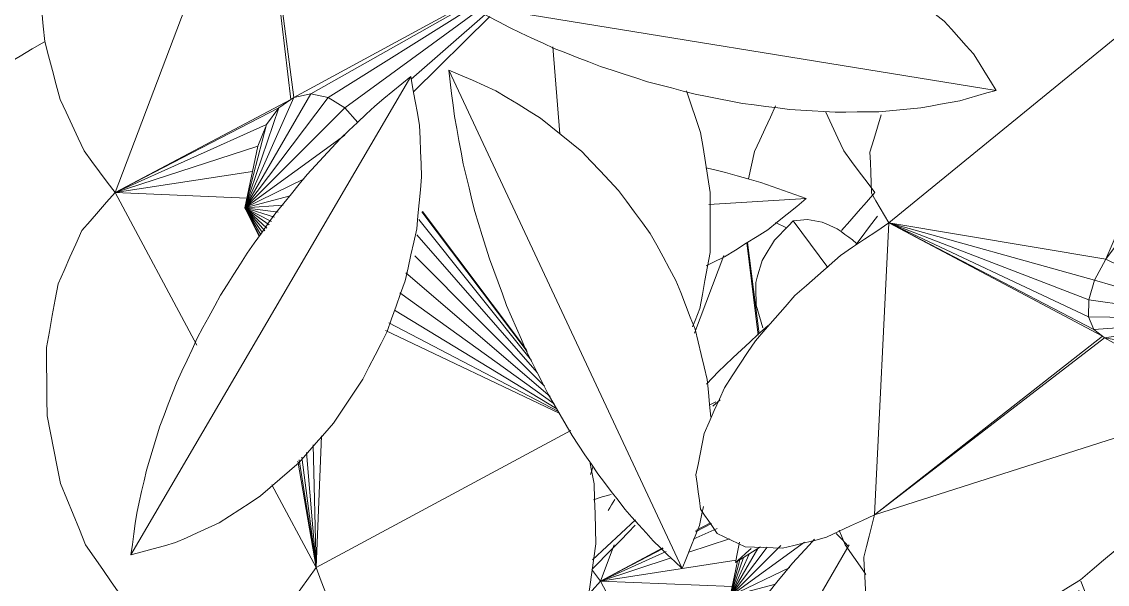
# Model space of a CAD drawing. Header units: metres. Extents: x 10.2 to 20.8, y -0.2 to 6.6.
# Drawn here: x 17.6915 to 17.8004, y 0.7737 to 0.8302 of the extents above; entities that cross this region are included whole.
import ezdxf

# ---------------------------------------------------------------- set-up
doc = ezdxf.new("R2010")
doc.units = ezdxf.units.M
doc.layers.add('Importações nas famílias', color=250, linetype='Continuous', lineweight=5)
doc.layers.add('Vegetação', color=7, linetype='Continuous', lineweight=5)

# ---------------------------------------------------------------- blocks, each defined once
blk = doc.blocks.new('Planta_pergolado_12200 - plantas pergolado_skp_Component_17-V187-Corte 3')
at = {"layer": 'Importações nas famílias'}
for p, q in [((17.77851, 0.80999), (17.81439, 0.83929)), ((17.81439, 0.83929), (17.80031, 0.80635)), ((17.77851, 0.80999), (17.77708, 0.78069)), ((17.80031, 0.80635), (17.77851, 0.80999)), ((17.79918, 0.80424), (17.77851, 0.80999)), ((17.79859, 0.80227), (17.77851, 0.80999)), ((17.79856, 0.80058), (17.77851, 0.80999)), ((17.79911, 0.79928), (17.77851, 0.80999)), ((17.79996, 0.79863), (17.77851, 0.80999)), ((17.80188, 0.80846), (17.80031, 0.80635)), ((17.79918, 0.80424), (17.80031, 0.80635)), ((17.80946, 0.80187), (17.80031, 0.80635)), ((17.79859, 0.80227), (17.79918, 0.80424)), ((17.80893, 0.80139), (17.79918, 0.80424)), ((17.79856, 0.80058), (17.79859, 0.80227)), ((17.80832, 0.8009), (17.79859, 0.80227)), ((17.8076, 0.80039), (17.79856, 0.80058)), ((17.79911, 0.79928), (17.79856, 0.80058)), ((17.80666, 0.79984), (17.79911, 0.79928)), ((17.79996, 0.79863), (17.79911, 0.79928)), ((17.80571, 0.79927), (17.80018, 0.79846)), ((17.77708, 0.78069), (17.79996, 0.79863)), ((17.80018, 0.79846), (17.77708, 0.78069)), ((17.80018, 0.79846), (17.79996, 0.79863)), ((17.80171, 0.79818), (17.80018, 0.79846)), ((17.81208, 0.79188), (17.80018, 0.79846)), ((17.77708, 0.78069), (17.81208, 0.79188))]:
    blk.add_line(p, q, dxfattribs=at)
at = {"layer": 'Importações nas famílias', "flags": 128}
for points in [[(17.77663, 0.81712), (17.777, 0.81836), (17.77737, 0.81961), (17.77774, 0.82085)], [(17.77677, 0.81297), (17.77674, 0.81401), (17.7767, 0.81505), (17.77667, 0.81608), (17.77663, 0.81712)], [(17.77851, 0.80999), (17.77808, 0.81074), (17.77764, 0.81148), (17.77721, 0.81222), (17.77677, 0.81297)], [(17.77366, 0.80674), (17.77488, 0.80755), (17.77609, 0.80836), (17.7773, 0.80918), (17.77851, 0.80999)], [(17.7691, 0.8027), (17.77024, 0.80371), (17.77138, 0.80472), (17.77252, 0.80573), (17.77366, 0.80674)], [(17.76513, 0.79817), (17.76612, 0.7993), (17.76711, 0.80044), (17.76811, 0.80157), (17.7691, 0.8027)], [(17.76202, 0.79345), (17.76279, 0.79463), (17.76357, 0.79581), (17.76435, 0.79699), (17.76513, 0.79817)], [(17.75998, 0.78885), (17.76049, 0.79), (17.761, 0.79115), (17.76151, 0.7923), (17.76202, 0.79345)], [(17.75916, 0.78469), (17.75937, 0.78573), (17.75957, 0.78677), (17.75978, 0.78781), (17.75998, 0.78885)], [(17.75961, 0.78126), (17.7595, 0.78212), (17.75939, 0.78298), (17.75927, 0.78384), (17.75916, 0.78469)], [(17.7613, 0.77879), (17.76088, 0.77941), (17.76046, 0.78003), (17.76003, 0.78065), (17.75961, 0.78126)], [(17.77708, 0.78069), (17.77588, 0.78012), (17.77468, 0.77956), (17.77348, 0.77899), (17.77228, 0.77843)], [(17.77601, 0.77642), (17.77628, 0.77749), (17.77655, 0.77855), (17.77681, 0.77962), (17.77708, 0.78069)], [(17.76411, 0.77745), (17.76341, 0.77779), (17.76271, 0.77812), (17.762, 0.77846), (17.7613, 0.77879)], [(17.77228, 0.77843), (17.77118, 0.77815), (17.77007, 0.77788), (17.76897, 0.7776), (17.76786, 0.77733)], [(17.8024, 0.77806), (17.80124, 0.77709), (17.80008, 0.77611), (17.79892, 0.77514), (17.79775, 0.77416)], [(17.76786, 0.77733), (17.76692, 0.77736), (17.76599, 0.77739), (17.76505, 0.77742), (17.76411, 0.77745)], [(17.77621, 0.77282), (17.77616, 0.77372), (17.77611, 0.77462), (17.77606, 0.77552), (17.77601, 0.77642)], [(17.79775, 0.77416), (17.79654, 0.7734), (17.79532, 0.77263), (17.79411, 0.77186), (17.79289, 0.77109)]]:
    blk.add_lwpolyline(points, dxfattribs=at)
blk = doc.blocks.new('Planta_pergolado_12200 - plantas pergolado_skp_Component_16-V188-Corte 3')
blk.add_blockref('Planta_pergolado_12200 - plantas pergolado_skp_Component_17-V187-Corte 3', (0, 0))
blk = doc.blocks.new('Planta_pergolado_12200 - plantas pergolado_skp_-V204-Corte 3')
blk.add_blockref('Planta_pergolado_12200 - plantas pergolado_skp_Component_16-V188-Corte 3', (0, 0))
blk = doc.blocks.new('Planta_pergolado_12200 - plantas pergolado_skp_-3067425-Corte 3')
blk.add_blockref('Planta_pergolado_12200 - plantas pergolado_skp_-V204-Corte 3', (0, 0))
blk = doc.blocks.new('Planta_pergolado_12200 - plantas pergolado_skp_-3067432-Corte 3')
blk.add_blockref('Planta_pergolado_12200 - plantas pergolado_skp_-3067425-Corte 3', (0, 0))
blk = doc.blocks.new('Planta_pergolado_12200 - plantas pergolado_skp_Component_12-V20-Corte 3')
at = {"layer": 'Importações nas famílias'}
for p, q in [((17.8241, 0.5819), (17.82496, 0.58222)), ((17.82496, 0.58222), (17.82587, 0.58245)), ((17.824, 0.57589), (17.82831, 0.57991)), ((17.80241, 0.55581), (17.80724, 0.56031)), ((17.80771, 0.55977), (17.80713, 0.55928))]:
    blk.add_line(p, q, dxfattribs=at)
at = {"layer": 'Importações nas famílias', "flags": 128}
for points in [[(17.82827, 0.57935), (17.82756, 0.57861), (17.82684, 0.57786)], [(17.82684, 0.57786), (17.8261, 0.57711), (17.82535, 0.57635), (17.8246, 0.57559), (17.82394, 0.57492)], [(17.80311, 0.55943), (17.80339, 0.5603), (17.80366, 0.56117), (17.80394, 0.56205)], [(17.80241, 0.55581), (17.80259, 0.55671), (17.80276, 0.55762), (17.80294, 0.55852), (17.80311, 0.55943)], [(17.80713, 0.55928), (17.80664, 0.55888), (17.80615, 0.55849), (17.80566, 0.55809), (17.80517, 0.5577)], [(17.80517, 0.5577), (17.80477, 0.55741), (17.80437, 0.55712), (17.80398, 0.55682), (17.80358, 0.55653)], [(17.80358, 0.55653), (17.80329, 0.55635), (17.80299, 0.55617), (17.8027, 0.55599), (17.80241, 0.55581)]]:
    blk.add_lwpolyline(points, dxfattribs=at)
blk = doc.blocks.new('Planta_pergolado_12200 - plantas pergolado_skp_Component_12-V533-Corte 3')
at = {"layer": 'Importações nas famílias'}
for p, q in [((17.76893, 0.8102), (17.7724, 0.80551)), ((17.77489, 0.8083), (17.77527, 0.80793))]:
    blk.add_line(p, q, dxfattribs=at)
at = {"layer": 'Importações nas famílias', "flags": 128}
for points in [[(17.76706, 0.80828), (17.76753, 0.80876), (17.76799, 0.80924), (17.76846, 0.80972), (17.76893, 0.8102)], [(17.76893, 0.8102), (17.76929, 0.81023), (17.76964, 0.81027), (17.77, 0.8103), (17.77036, 0.81034)], [(17.77036, 0.81034), (17.77073, 0.81027), (17.7711, 0.81021), (17.77147, 0.81014), (17.77184, 0.81007)], [(17.77184, 0.81007), (17.77222, 0.8099), (17.7726, 0.80973), (17.77297, 0.80956), (17.77335, 0.80939)], [(17.77335, 0.80939), (17.77374, 0.80912), (17.77412, 0.80885), (17.7745, 0.80857), (17.77489, 0.8083)], [(17.76579, 0.80621), (17.76611, 0.80672), (17.76642, 0.80724), (17.76674, 0.80776), (17.76706, 0.80828)], [(17.76517, 0.80401), (17.76532, 0.80456), (17.76548, 0.80511), (17.76564, 0.80566), (17.76579, 0.80621)], [(17.7652, 0.80174), (17.76519, 0.80231), (17.76518, 0.80288), (17.76518, 0.80344), (17.76517, 0.80401)], [(17.76588, 0.79947), (17.76571, 0.80004), (17.76554, 0.80061), (17.76537, 0.80118), (17.7652, 0.80174)]]:
    blk.add_lwpolyline(points, dxfattribs=at)
blk = doc.blocks.new('Planta_pergolado_12200 - plantas pergolado_skp_Component_12-V534-Corte 3')
at = {"layer": 'Importações nas famílias'}
blk.add_line((17.79751, 0.76428), (17.79122, 0.7694), dxfattribs=at)
at = {"layer": 'Importações nas famílias', "flags": 128}
for points in [[(17.77442, 0.77758), (17.77383, 0.77819), (17.77323, 0.7788)], [(17.79501, 0.77243), (17.79538, 0.77142), (17.79575, 0.77042), (17.79612, 0.76941), (17.7965, 0.7684)], [(17.7965, 0.7684), (17.79675, 0.76737), (17.797, 0.76634), (17.79726, 0.76531), (17.79751, 0.76428)], [(17.79362, 0.76569), (17.79287, 0.76601), (17.79195, 0.76641), (17.79104, 0.7668), (17.79013, 0.76719)], [(17.79751, 0.76428), (17.79658, 0.76461), (17.79564, 0.76495), (17.79471, 0.76529), (17.79378, 0.76562)]]:
    blk.add_lwpolyline(points, dxfattribs=at)
blk = doc.blocks.new('Planta_pergolado_12200 - plantas pergolado_skp_Component_17-V535-Corte 3')
at = {"layer": 'Importações nas famílias'}
blk.add_line((17.77739, 0.81069), (17.77715, 0.81039), dxfattribs=at)
at = {"layer": 'Importações nas famílias', "flags": 128}
blk.add_lwpolyline([(17.77715, 0.81039), (17.77649, 0.80952), (17.77584, 0.80865), (17.7752, 0.80781)], dxfattribs=at)
blk = doc.blocks.new('Planta_pergolado_12200 - plantas pergolado_skp_Component_16-V536-Corte 3')
for name, p in [('Planta_pergolado_12200 - plantas pergolado_skp_Component_17-V535-Corte 3', (0, 0)), ('Planta_pergolado_12200 - plantas pergolado_skp_Component_12-V533-Corte 3', (0, 0)), ('Planta_pergolado_12200 - plantas pergolado_skp_Component_12-V20-Corte 3', (-0.07522, 0.20028)), ('Planta_pergolado_12200 - plantas pergolado_skp_Component_12-V534-Corte 3', (0, 0))]:
    blk.add_blockref(name, p)
blk = doc.blocks.new('Planta_pergolado_12200 - plantas pergolado_skp_Component_12-V107-Corte 3')
at = {"layer": 'Importações nas famílias'}
blk.add_line((17.82381, 0.58446), (17.82406, 0.58528), dxfattribs=at)
blk = doc.blocks.new('Planta_pergolado_12200 - plantas pergolado_skp_Component_16-V601-Corte 3')
blk.add_blockref('Planta_pergolado_12200 - plantas pergolado_skp_Component_12-V107-Corte 3', (-0.07522, 0.20028))
blk = doc.blocks.new('Planta_pergolado_12200 - plantas pergolado_skp_Component_17-V607-Corte 3')
at = {"layer": 'Importações nas famílias'}
for p, q in [((17.87585, 0.81558), (17.87555, 0.81472)), ((17.86365, 0.80835), (17.85203, 0.81462)), ((17.87555, 0.81472), (17.87487, 0.81354)), ((17.84687, 0.79947), (17.84775, 0.80901)), ((17.84537, 0.79808), (17.84693, 0.80749)), ((17.84608, 0.80682), (17.84565, 0.80505)), ((17.84494, 0.80532), (17.84474, 0.80468)), ((17.87174, 0.8049), (17.87259, 0.80474)), ((17.84516, 0.80303), (17.8436, 0.79659)), ((17.84338, 0.80032), (17.84171, 0.79499)), ((17.84061, 0.79524), (17.84156, 0.79784)), ((17.85138, 0.79486), (17.85613, 0.79766)), ((17.85583, 0.79675), (17.85057, 0.79335)), ((17.83972, 0.79508), (17.83997, 0.79569)), ((17.85545, 0.79549), (17.84935, 0.7911)), ((17.83983, 0.7931), (17.84023, 0.79422)), ((17.85519, 0.79411), (17.84931, 0.78939)), ((17.85491, 0.79269), (17.84928, 0.78769)), ((17.8554, 0.79127), (17.84842, 0.78415)), ((17.85472, 0.7915), (17.84869, 0.78572)), ((17.85472, 0.7908), (17.84815, 0.78419)), ((17.84892, 0.79031), (17.84931, 0.78939)), ((17.84778, 0.78426), (17.84863, 0.78977)), ((17.84931, 0.78939), (17.8484, 0.78518)), ((17.84931, 0.78939), (17.84929, 0.78837)), ((17.85937, 0.78994), (17.85472, 0.78263)), ((17.84929, 0.78837), (17.84928, 0.78769)), ((17.8472, 0.78425), (17.84743, 0.78755)), ((17.84928, 0.78769), (17.84869, 0.78572)), ((17.84646, 0.78443), (17.84641, 0.78567)), ((17.84869, 0.78572), (17.8479, 0.78424)), ((17.85041, 0.77586), (17.84613, 0.76914)), ((17.84219, 0.77372), (17.84613, 0.76914)), ((17.8437, 0.77421), (17.84613, 0.76914)), ((17.84453, 0.77448), (17.84613, 0.76914)), ((17.84613, 0.76914), (17.83944, 0.77284)), ((17.84613, 0.76914), (17.83984, 0.77296)), ((17.8408, 0.77327), (17.84613, 0.76914)), ((17.85622, 0.77228), (17.855, 0.77157)), ((17.82278, 0.76167), (17.84613, 0.76914)), ((17.81855, 0.76032), (17.82121, 0.76117)), ((17.79593, 0.75577), (17.79535, 0.75605)), ((17.82694, 0.74835), (17.82575, 0.74784))]:
    blk.add_line(p, q, dxfattribs=at)
at = {"layer": 'Importações nas famílias', "flags": 128}
for points in [[(17.86284, 0.82723), (17.86359, 0.82749), (17.86474, 0.82788), (17.8659, 0.82828), (17.86705, 0.82867)], [(17.86705, 0.82867), (17.86806, 0.82877), (17.86907, 0.82886), (17.87009, 0.82895), (17.8711, 0.82904)], [(17.87259, 0.80474), (17.87318, 0.80429), (17.87378, 0.80384), (17.87438, 0.80339), (17.87497, 0.80293)], [(17.87497, 0.80293), (17.87527, 0.80221), (17.87557, 0.8015), (17.87587, 0.80078), (17.87617, 0.80006)], [(17.87617, 0.80006), (17.87616, 0.79912), (17.87614, 0.79818), (17.87613, 0.79724), (17.87611, 0.79631)], [(17.87611, 0.79631), (17.87579, 0.79521), (17.87546, 0.79412), (17.87513, 0.79303), (17.8748, 0.79194)], [(17.8748, 0.79194), (17.87418, 0.79077), (17.87356, 0.78959), (17.87293, 0.78842), (17.87231, 0.78725)], [(17.87231, 0.78725), (17.87144, 0.78608), (17.87057, 0.78491), (17.8697, 0.78373), (17.86883, 0.78256)], [(17.86883, 0.78256), (17.86777, 0.78147), (17.86671, 0.78038), (17.86565, 0.77929), (17.86501, 0.77863)], [(17.79606, 0.7707), (17.79684, 0.77189), (17.79762, 0.77307)], [(17.855, 0.77157), (17.85383, 0.77111), (17.85266, 0.77066), (17.85149, 0.77021), (17.85031, 0.76976)], [(17.85031, 0.76976), (17.84927, 0.7696), (17.84822, 0.76945), (17.84717, 0.76929), (17.84613, 0.76914)], [(17.84613, 0.76914), (17.84556, 0.76798), (17.845, 0.76681), (17.84443, 0.76565), (17.84387, 0.76449)], [(17.79321, 0.76195), (17.79342, 0.76299), (17.79362, 0.76403), (17.79383, 0.76507)], [(17.84387, 0.76449), (17.84304, 0.76331), (17.84221, 0.76213), (17.84139, 0.76095), (17.84056, 0.75978)], [(17.79366, 0.75852), (17.79355, 0.75938), (17.79344, 0.76024), (17.79332, 0.76109), (17.79321, 0.76195)], [(17.84056, 0.75978), (17.83954, 0.75866), (17.83851, 0.75755), (17.83748, 0.75643), (17.83645, 0.75532)], [(17.79535, 0.75605), (17.79493, 0.75667), (17.7945, 0.75729), (17.79408, 0.75791), (17.79366, 0.75852)], [(17.83645, 0.75532), (17.83529, 0.75435), (17.83413, 0.75337), (17.83296, 0.7524), (17.8318, 0.75142)], [(17.8318, 0.75142), (17.83059, 0.75066), (17.82937, 0.74989), (17.82815, 0.74912), (17.82694, 0.74835)]]:
    blk.add_lwpolyline(points, dxfattribs=at)
blk = doc.blocks.new('Planta_pergolado_12200 - plantas pergolado_skp_Component_16-V608-Corte 3')
blk.add_blockref('Planta_pergolado_12200 - plantas pergolado_skp_Component_17-V607-Corte 3', (0, 0))
blk = doc.blocks.new('Planta_pergolado_12200 - plantas pergolado_skp_Component_17-V615-Corte 3')
at = {"layer": 'Importações nas famílias', "flags": 128}
blk.add_lwpolyline([(17.69376, 0.82819), (17.69254, 0.82747), (17.69133, 0.82675), (17.69011, 0.82603), (17.68889, 0.82531)], dxfattribs=at)
blk = doc.blocks.new('Planta_pergolado_12200 - plantas pergolado_skp_Component_16-V616-Corte 3')
blk.add_blockref('Planta_pergolado_12200 - plantas pergolado_skp_Component_17-V615-Corte 3', (0, 0))
blk = doc.blocks.new('Planta_pergolado_12200 - plantas pergolado_skp_-V617-Corte 3')
for name in ['Planta_pergolado_12200 - plantas pergolado_skp_Component_16-V616-Corte 3', 'Planta_pergolado_12200 - plantas pergolado_skp_Component_16-V601-Corte 3', 'Planta_pergolado_12200 - plantas pergolado_skp_Component_16-V608-Corte 3']:
    blk.add_blockref(name, (0, 0))
blk = doc.blocks.new('Planta_pergolado_12200 - plantas pergolado_skp_-3067434-Corte 3')
for name in ['Planta_pergolado_12200 - plantas pergolado_skp_-V617-Corte 3', 'Planta_pergolado_12200 - plantas pergolado_skp_Component_16-V536-Corte 3']:
    blk.add_blockref(name, (0, 0))
blk = doc.blocks.new('Planta_pergolado_12200 - plantas pergolado_skp_Component_12-V647-Corte 3')
at = {"layer": 'Importações nas famílias'}
blk.add_line((17.76314, 0.77589), (17.76565, 0.77746), dxfattribs=at)
at = {"layer": 'Importações nas famílias', "flags": 128}
for points in [[(17.76354, 0.77794), (17.76334, 0.77694), (17.76314, 0.77589)], [(17.76314, 0.77589), (17.76366, 0.77635), (17.76418, 0.77682), (17.7647, 0.77729)]]:
    blk.add_lwpolyline(points, dxfattribs=at)
blk = doc.blocks.new('Planta_pergolado_12200 - plantas pergolado_skp_Component_17-V648-Corte 3')
at = {"layer": 'Importações nas famílias'}
for p, q in [((17.76642, 0.79968), (17.76542, 0.79881)), ((17.7616, 0.79224), (17.76085, 0.79159)), ((17.76057, 0.79171), (17.76116, 0.79203))]:
    blk.add_line(p, q, dxfattribs=at)
at = {"layer": 'Importações nas famílias', "flags": 128}
for points in [[(17.76542, 0.79881), (17.76458, 0.79803), (17.76373, 0.79725), (17.76289, 0.79647), (17.76205, 0.79569)], [(17.76205, 0.79569), (17.76144, 0.79506), (17.76083, 0.79443), (17.76022, 0.7938)], [(17.75101, 0.78223), (17.75084, 0.78195), (17.75068, 0.78167), (17.75051, 0.78139), (17.75034, 0.78111)]]:
    blk.add_lwpolyline(points, dxfattribs=at)
blk = doc.blocks.new('Planta_pergolado_12200 - plantas pergolado_skp_Component_16-V649-Corte 3')
for name in ['Planta_pergolado_12200 - plantas pergolado_skp_Component_17-V648-Corte 3', 'Planta_pergolado_12200 - plantas pergolado_skp_Component_12-V647-Corte 3']:
    blk.add_blockref(name, (0, 0))
blk = doc.blocks.new('Planta_pergolado_12200 - plantas pergolado_skp_Component_12-V98-Corte 3')
at = {"layer": 'Importações nas famílias'}
blk.add_line((17.88392, 0.28888), (17.83077, 0.29751), dxfattribs=at)
at = {"layer": 'Importações nas famílias', "flags": 128}
for points in [[(17.84545, 0.30351), (17.84678, 0.30371), (17.84811, 0.30391), (17.84944, 0.30411), (17.85077, 0.3043)], [(17.85077, 0.3043), (17.85211, 0.30434), (17.85344, 0.30438), (17.85477, 0.30441), (17.85611, 0.30445)], [(17.85611, 0.30445), (17.85741, 0.30432), (17.85872, 0.30419), (17.86002, 0.30407), (17.86132, 0.30394)], [(17.84026, 0.30209), (17.84156, 0.30245), (17.84285, 0.3028), (17.84415, 0.30316), (17.84545, 0.30351)], [(17.86132, 0.30394), (17.86257, 0.30365), (17.86382, 0.30337), (17.86506, 0.30308), (17.86631, 0.30279)], [(17.83533, 0.30008), (17.83656, 0.30058), (17.8378, 0.30108), (17.83903, 0.30159), (17.84026, 0.30209)], [(17.86631, 0.30279), (17.86746, 0.30235), (17.86862, 0.30191), (17.86978, 0.30147), (17.87094, 0.30103)], [(17.87094, 0.30103), (17.87198, 0.30045), (17.87302, 0.29987), (17.87406, 0.29928), (17.8751, 0.2987)], [(17.83077, 0.29751), (17.83191, 0.29815), (17.83305, 0.29879), (17.83419, 0.29943), (17.83533, 0.30008)], [(17.8751, 0.2987), (17.876, 0.29799), (17.87691, 0.29728), (17.87781, 0.29656), (17.87871, 0.29585)], [(17.83507, 0.29519), (17.834, 0.29577), (17.83292, 0.29635), (17.83185, 0.29693), (17.83077, 0.29751)], [(17.87871, 0.29585), (17.87945, 0.29503), (17.88019, 0.2942), (17.88093, 0.29338), (17.88167, 0.29255)], [(17.83957, 0.29311), (17.83845, 0.29363), (17.83732, 0.29415), (17.8362, 0.29467), (17.83507, 0.29519)], [(17.84421, 0.29129), (17.84305, 0.29175), (17.84189, 0.2922), (17.84073, 0.29266), (17.83957, 0.29311)], [(17.88167, 0.29255), (17.88223, 0.29164), (17.88279, 0.29072), (17.88336, 0.2898), (17.88392, 0.28888)], [(17.84895, 0.28975), (17.84776, 0.29014), (17.84658, 0.29052), (17.8454, 0.29091), (17.84421, 0.29129)], [(17.85372, 0.28851), (17.85253, 0.28882), (17.85133, 0.28913), (17.85014, 0.28944), (17.84895, 0.28975)], [(17.88392, 0.28888), (17.88301, 0.28863), (17.88211, 0.28837), (17.8812, 0.28811), (17.8803, 0.28785)], [(17.85848, 0.28758), (17.85729, 0.28782), (17.8561, 0.28805), (17.85491, 0.28828), (17.85372, 0.28851)], [(17.8803, 0.28785), (17.87931, 0.28767), (17.87833, 0.2875), (17.87735, 0.28732), (17.87637, 0.28714)], [(17.86318, 0.28698), (17.86201, 0.28713), (17.86083, 0.28728), (17.85966, 0.28743), (17.85848, 0.28758)], [(17.86776, 0.2867), (17.86662, 0.28677), (17.86547, 0.28684), (17.86433, 0.28691), (17.86318, 0.28698)], [(17.87217, 0.28675), (17.87107, 0.28674), (17.86997, 0.28673), (17.86886, 0.28671), (17.86776, 0.2867)], [(17.87637, 0.28714), (17.87532, 0.28704), (17.87427, 0.28695), (17.87322, 0.28685), (17.87217, 0.28675)]]:
    blk.add_lwpolyline(points, dxfattribs=at)
blk = doc.blocks.new('Planta_pergolado_12200 - plantas pergolado_skp_Component_12-V99-Corte 3')
at = {"layer": 'Importações nas famílias'}
blk.add_line((17.79708, 0.24225), (17.82517, 0.29029), dxfattribs=at)
at = {"layer": 'Importações nas famílias', "flags": 128}
for points in [[(17.82157, 0.28732), (17.82247, 0.28806), (17.82337, 0.2888), (17.82427, 0.28954), (17.82517, 0.29029)], [(17.82517, 0.29029), (17.82539, 0.28905), (17.82561, 0.28782), (17.82584, 0.28659), (17.82606, 0.28536)], [(17.81809, 0.28402), (17.81896, 0.28485), (17.81983, 0.28567), (17.8207, 0.28649), (17.82157, 0.28732)], [(17.82606, 0.28536), (17.82611, 0.28407), (17.82616, 0.28278), (17.82621, 0.2815), (17.82626, 0.28021)], [(17.81477, 0.28043), (17.8156, 0.28133), (17.81643, 0.28223), (17.81726, 0.28312), (17.81809, 0.28402)], [(17.81164, 0.27659), (17.81242, 0.27755), (17.81321, 0.27851), (17.81399, 0.27947), (17.81477, 0.28043)], [(17.82626, 0.28021), (17.82614, 0.2789), (17.82602, 0.27759), (17.8259, 0.27628), (17.82578, 0.27497)], [(17.80874, 0.27254), (17.80946, 0.27355), (17.81019, 0.27456), (17.81091, 0.27558), (17.81164, 0.27659)], [(17.82578, 0.27497), (17.82549, 0.27366), (17.82519, 0.27236), (17.8249, 0.27105), (17.82461, 0.26975)], [(17.80609, 0.26832), (17.80675, 0.26937), (17.80741, 0.27043), (17.80807, 0.27148), (17.80874, 0.27254)], [(17.82461, 0.26975), (17.82416, 0.26848), (17.82371, 0.26721), (17.82325, 0.26595), (17.8228, 0.26468)], [(17.80374, 0.26399), (17.80432, 0.26507), (17.80491, 0.26615), (17.8055, 0.26724), (17.80609, 0.26832)], [(17.8017, 0.25958), (17.80221, 0.26068), (17.80272, 0.26178), (17.80323, 0.26288), (17.80374, 0.26399)], [(17.8228, 0.26468), (17.82219, 0.26348), (17.82159, 0.26228), (17.82098, 0.26108), (17.82038, 0.25988)], [(17.79999, 0.25516), (17.80042, 0.25626), (17.80084, 0.25737), (17.80127, 0.25847), (17.8017, 0.25958)], [(17.82038, 0.25988), (17.81964, 0.25877), (17.81889, 0.25767), (17.81815, 0.25656), (17.81741, 0.25546)], [(17.79865, 0.25076), (17.79898, 0.25186), (17.79932, 0.25296), (17.79966, 0.25406), (17.79999, 0.25516)], [(17.81741, 0.25546), (17.81654, 0.25447), (17.81568, 0.25349), (17.81482, 0.2525), (17.81396, 0.25152)], [(17.79767, 0.24644), (17.79792, 0.24752), (17.79816, 0.2486), (17.7984, 0.24968), (17.79865, 0.25076)], [(17.81396, 0.25152), (17.81299, 0.25068), (17.81203, 0.24984), (17.81107, 0.249), (17.8101, 0.24816)], [(17.8101, 0.24816), (17.80906, 0.24748), (17.80802, 0.24681), (17.80698, 0.24613), (17.80594, 0.24545)], [(17.79708, 0.24225), (17.79723, 0.24329), (17.79738, 0.24434), (17.79753, 0.24539), (17.79767, 0.24644)], [(17.80594, 0.24545), (17.80485, 0.24496), (17.80375, 0.24446), (17.80266, 0.24396), (17.80157, 0.24347)], [(17.80157, 0.24347), (17.80045, 0.24316), (17.79932, 0.24286), (17.7982, 0.24255), (17.79708, 0.24225)]]:
    blk.add_lwpolyline(points, dxfattribs=at)
blk = doc.blocks.new('Planta_pergolado_12200 - plantas pergolado_skp_Component_12-V695-Corte 3')
at = {"layer": 'Importações nas famílias'}
blk.add_line((17.75778, 0.77528), (17.73436, 0.82535), dxfattribs=at)
at = {"layer": 'Importações nas famílias', "flags": 128}
for points in [[(17.73436, 0.82535), (17.73554, 0.82483), (17.73672, 0.82432), (17.73789, 0.8238), (17.73907, 0.82328)], [(17.73493, 0.82067), (17.73478, 0.82184), (17.73464, 0.82301), (17.7345, 0.82418), (17.73436, 0.82535)], [(17.73907, 0.82328), (17.74019, 0.82259), (17.74131, 0.82191), (17.74243, 0.82122), (17.74355, 0.82053)], [(17.7358, 0.81592), (17.73559, 0.81711), (17.73537, 0.81829), (17.73515, 0.81948), (17.73493, 0.82067)], [(17.74355, 0.82053), (17.74459, 0.81969), (17.74563, 0.81885), (17.74666, 0.81801), (17.7477, 0.81717)], [(17.7477, 0.81717), (17.74862, 0.81619), (17.74955, 0.81522), (17.75047, 0.81424), (17.7514, 0.81327)], [(17.73698, 0.81113), (17.73668, 0.81233), (17.73639, 0.81352), (17.7361, 0.81472), (17.7358, 0.81592)], [(17.7514, 0.81327), (17.75219, 0.81218), (17.75299, 0.81109), (17.75378, 0.81001), (17.75458, 0.80892)], [(17.73843, 0.80638), (17.73807, 0.80757), (17.73771, 0.80875), (17.73734, 0.80994), (17.73698, 0.81113)], [(17.75458, 0.80892), (17.75522, 0.80775), (17.75587, 0.80658), (17.75651, 0.8054), (17.75715, 0.80423)], [(17.74016, 0.8017), (17.73973, 0.80287), (17.7393, 0.80404), (17.73887, 0.80521), (17.73843, 0.80638)], [(17.75715, 0.80423), (17.75763, 0.803), (17.75811, 0.80177), (17.75859, 0.80054), (17.75907, 0.79931)], [(17.74213, 0.79715), (17.74164, 0.79829), (17.74114, 0.79942), (17.74065, 0.80056), (17.74016, 0.8017)], [(17.75907, 0.79931), (17.75938, 0.79805), (17.75968, 0.79679), (17.75998, 0.79553), (17.76029, 0.79427)], [(17.74433, 0.79279), (17.74378, 0.79388), (17.74323, 0.79497), (17.74268, 0.79606), (17.74213, 0.79715)], [(17.76029, 0.79427), (17.76041, 0.79301), (17.76053, 0.79175), (17.76065, 0.79049)], [(17.74673, 0.78865), (17.74613, 0.78968), (17.74553, 0.79072), (17.74493, 0.79175), (17.74433, 0.79279)], [(17.7493, 0.78479), (17.74866, 0.78576), (17.74802, 0.78672), (17.74737, 0.78769), (17.74673, 0.78865)], [(17.75202, 0.78125), (17.75134, 0.78214), (17.75066, 0.78302), (17.74998, 0.78391), (17.7493, 0.78479)], [(17.75991, 0.78153), (17.75975, 0.78079), (17.7595, 0.77962)], [(17.75486, 0.77807), (17.75415, 0.77886), (17.75344, 0.77966), (17.75273, 0.78045), (17.75202, 0.78125)], [(17.7595, 0.77962), (17.75907, 0.77854), (17.75864, 0.77745), (17.75821, 0.77636), (17.75778, 0.77528)], [(17.75778, 0.77528), (17.75705, 0.77598), (17.75632, 0.77667), (17.75559, 0.77737), (17.75486, 0.77807)]]:
    blk.add_lwpolyline(points, dxfattribs=at)
blk = doc.blocks.new('Planta_pergolado_12200 - plantas pergolado_skp_Component_17-V696-Corte 3')
at = {"layer": 'Importações nas famílias'}
for p, q in [((17.71556, 0.847), (17.71851, 0.82239)), ((17.71881, 0.8226), (17.7156, 0.84703)), ((17.70085, 0.81304), (17.71323, 0.84572)), ((17.73613, 0.83199), (17.71881, 0.8226)), ((17.73632, 0.8319), (17.72049, 0.82296)), ((17.72223, 0.8226), (17.73667, 0.83164)), ((17.72391, 0.82156), (17.73731, 0.83134)), ((17.73058, 0.82443), (17.73799, 0.83093)), ((17.73081, 0.82318), (17.73847, 0.83074)), ((17.74549, 0.81895), (17.7448, 0.82767)), ((17.71388, 0.81151), (17.72049, 0.82296)), ((17.72049, 0.82296), (17.71881, 0.8226)), ((17.72223, 0.8226), (17.72049, 0.82296)), ((17.71851, 0.82239), (17.70085, 0.81304)), ((17.71388, 0.81151), (17.71881, 0.8226)), ((17.71388, 0.81151), (17.72223, 0.8226)), ((17.71851, 0.82239), (17.7173, 0.82156)), ((17.71881, 0.8226), (17.71851, 0.82239)), ((17.72391, 0.82156), (17.72223, 0.8226)), ((17.7173, 0.82156), (17.70085, 0.81304)), ((17.71388, 0.81151), (17.7173, 0.82156)), ((17.71388, 0.81151), (17.72391, 0.82156)), ((17.7173, 0.82156), (17.71606, 0.81989)), ((17.72522, 0.82009), (17.72391, 0.82156)), ((17.71606, 0.81989), (17.70085, 0.81304)), ((17.71388, 0.81151), (17.71606, 0.81989)), ((17.71598, 0.81969), (17.71518, 0.81771)), ((17.71388, 0.81151), (17.72393, 0.81881)), ((17.71518, 0.81771), (17.70085, 0.81304)), ((17.71388, 0.81151), (17.71518, 0.81771)), ((17.71465, 0.81517), (17.70085, 0.81304)), ((17.71985, 0.81441), (17.71388, 0.81151)), ((17.70085, 0.81304), (17.70906, 0.79772)), ((17.71411, 0.81249), (17.70085, 0.81304)), ((17.71388, 0.81151), (17.71842, 0.81273)), ((17.71773, 0.81177), (17.71388, 0.81151)), ((17.71561, 0.80907), (17.71388, 0.81151)), ((17.71388, 0.81151), (17.71631, 0.80979)), ((17.71656, 0.81014), (17.71388, 0.81151)), ((17.71388, 0.81151), (17.71687, 0.81056)), ((17.71724, 0.81109), (17.71388, 0.81151)), ((17.71388, 0.81151), (17.71609, 0.80947)), ((17.71388, 0.81151), (17.71589, 0.8092)), ((17.71388, 0.81151), (17.71546, 0.80886)), ((17.71388, 0.81151), (17.71535, 0.80869)), ((17.71388, 0.81151), (17.71531, 0.80863)), ((17.74223, 0.7971), (17.73163, 0.81111)), ((17.74216, 0.79726), (17.73173, 0.81114)), ((17.74266, 0.79618), (17.73136, 0.81033)), ((17.74323, 0.79497), (17.73113, 0.80881)), ((17.74396, 0.79361), (17.73096, 0.80669)), ((17.74453, 0.79256), (17.73004, 0.805)), ((17.74493, 0.79183), (17.72945, 0.80297)), ((17.74519, 0.79134), (17.72889, 0.80123)), ((17.74535, 0.79105), (17.72835, 0.79996)), ((17.72801, 0.79918), (17.74543, 0.79089)), ((17.74661, 0.78915), (17.72103, 0.7754)), ((17.72158, 0.78862), (17.72103, 0.7754)), ((17.72103, 0.7754), (17.72008, 0.78695)), ((17.72074, 0.78772), (17.72103, 0.7754)), ((17.7192, 0.78607), (17.72103, 0.7754)), ((17.71933, 0.7862), (17.72103, 0.7754)), ((17.72103, 0.7754), (17.71961, 0.78648)), ((17.71658, 0.78369), (17.72103, 0.7754))]:
    blk.add_line(p, q, dxfattribs=at)
at = {"layer": 'Importações nas famílias', "flags": 128}
for points in [[(17.69322, 0.8343), (17.69336, 0.83278), (17.69351, 0.83127), (17.69365, 0.82975), (17.6938, 0.82823)], [(17.6938, 0.82823), (17.69418, 0.82677), (17.69457, 0.82532), (17.69495, 0.82386), (17.69534, 0.82241)], [(17.75963, 0.81907), (17.75915, 0.82047), (17.75868, 0.82187), (17.7582, 0.82328)], [(17.69534, 0.82241), (17.69594, 0.82111), (17.69654, 0.81982), (17.69714, 0.81852), (17.69775, 0.81723)], [(17.7606, 0.81304), (17.76036, 0.81455), (17.76012, 0.81606), (17.75987, 0.81756), (17.75963, 0.81907)], [(17.69775, 0.81723), (17.69852, 0.81618), (17.6993, 0.81514), (17.70007, 0.81409), (17.70085, 0.81304)], [(17.70085, 0.81304), (17.70001, 0.81209), (17.69918, 0.81113), (17.69835, 0.81017), (17.69751, 0.80922)], [(17.76058, 0.80702), (17.76058, 0.80853), (17.76059, 0.81003), (17.7606, 0.81154), (17.7606, 0.81304)], [(17.69751, 0.80922), (17.69692, 0.80788), (17.69633, 0.80655), (17.69574, 0.80522), (17.69515, 0.80388)], [(17.75955, 0.80141), (17.75981, 0.80281), (17.76006, 0.80422), (17.76032, 0.80562), (17.76058, 0.80702)], [(17.69515, 0.80388), (17.69485, 0.80229), (17.69455, 0.80069), (17.69426, 0.7991), (17.69396, 0.7975)], [(17.75881, 0.79957), (17.75907, 0.80021), (17.75955, 0.80141)], [(17.69396, 0.7975), (17.69398, 0.79578), (17.694, 0.79406), (17.69402, 0.79233), (17.69404, 0.79061)], [(17.69404, 0.79061), (17.69438, 0.78891), (17.69472, 0.78721), (17.69505, 0.78551), (17.69539, 0.78381)], [(17.74894, 0.7838), (17.74865, 0.7853), (17.74851, 0.78603)], [(17.69539, 0.78381), (17.69602, 0.78227), (17.69664, 0.78074), (17.69727, 0.77921), (17.69789, 0.77767)], [(17.74912, 0.77775), (17.74907, 0.77926), (17.74903, 0.78078), (17.74899, 0.78229), (17.74894, 0.7838)], [(17.69789, 0.77767), (17.69875, 0.77643), (17.69962, 0.7752), (17.70048, 0.77396), (17.70134, 0.77272)], [(17.74829, 0.77202), (17.7485, 0.77345), (17.7487, 0.77488), (17.74891, 0.77632), (17.74912, 0.77775)], [(17.71795, 0.77109), (17.71872, 0.77217), (17.71949, 0.77324), (17.72026, 0.77432), (17.72103, 0.7754)], [(17.72103, 0.7754), (17.72155, 0.77402), (17.72207, 0.77265), (17.72259, 0.77128), (17.72311, 0.76991)]]:
    blk.add_lwpolyline(points, dxfattribs=at)
blk = doc.blocks.new('Planta_pergolado_12200 - plantas pergolado_skp_Component_16-V697-Corte 3')
for name, p in [('Planta_pergolado_12200 - plantas pergolado_skp_Component_17-V696-Corte 3', (0, 0)), ('Planta_pergolado_12200 - plantas pergolado_skp_Component_12-V98-Corte 3', (-0.09464, 0.53442)), ('Planta_pergolado_12200 - plantas pergolado_skp_Component_12-V695-Corte 3', (0, 0)), ('Planta_pergolado_12200 - plantas pergolado_skp_Component_12-V99-Corte 3', (-0.09464, 0.53442))]:
    blk.add_blockref(name, p)
blk = doc.blocks.new('Planta_pergolado_12200 - plantas pergolado_skp_Component_17-V715-Corte 3')
at = {"layer": 'Importações nas famílias'}
blk.add_line((17.77355, 0.77914), (17.77415, 0.77767), dxfattribs=at)
at = {"layer": 'Importações nas famílias', "flags": 128}
for points in [[(17.77219, 0.82111), (17.7728, 0.81982), (17.7734, 0.81852), (17.774, 0.81723)], [(17.774, 0.81723), (17.77477, 0.81618), (17.77555, 0.81514), (17.77633, 0.81409), (17.7771, 0.81304)], [(17.7771, 0.81304), (17.77627, 0.81209), (17.77543, 0.81113), (17.7746, 0.81017), (17.77377, 0.80922)], [(17.77415, 0.77767), (17.77501, 0.77643), (17.77587, 0.7752), (17.77622, 0.77469)], [(17.7978, 0.77402), (17.79832, 0.77265), (17.79884, 0.77128), (17.79936, 0.76991)]]:
    blk.add_lwpolyline(points, dxfattribs=at)
blk = doc.blocks.new('Planta_pergolado_12200 - plantas pergolado_skp_Component_16-V716-Corte 3')
blk.add_blockref('Planta_pergolado_12200 - plantas pergolado_skp_Component_17-V715-Corte 3', (0, 0))
blk = doc.blocks.new('Planta_pergolado_12200 - plantas pergolado_skp_-V719-Corte 3')
for name in ['Planta_pergolado_12200 - plantas pergolado_skp_Component_16-V697-Corte 3', 'Planta_pergolado_12200 - plantas pergolado_skp_Component_16-V716-Corte 3']:
    blk.add_blockref(name, (0, 0))
blk = doc.blocks.new('Planta_pergolado_12200 - plantas pergolado_skp_-3067436-Corte 3')
for name in ['Planta_pergolado_12200 - plantas pergolado_skp_-V719-Corte 3', 'Planta_pergolado_12200 - plantas pergolado_skp_Component_16-V649-Corte 3']:
    blk.add_blockref(name, (0, 0))
blk = doc.blocks.new('Planta_pergolado_12200 - plantas pergolado_skp_Component_12-V774-Corte 3')
at = {"layer": 'Importações nas famílias'}
blk.add_line((17.75116, 0.73766), (17.77455, 0.77766), dxfattribs=at)
at = {"layer": 'Importações nas famílias', "flags": 128}
for points in [[(17.76885, 0.77584), (17.76968, 0.77674), (17.77051, 0.77764), (17.77107, 0.77824)], [(17.76572, 0.772), (17.7665, 0.77296), (17.76728, 0.77392), (17.76807, 0.77488), (17.76885, 0.77584)], [(17.76281, 0.76795), (17.76354, 0.76896), (17.76427, 0.76998), (17.76499, 0.77099), (17.76572, 0.772)], [(17.7795, 0.7688), (17.77927, 0.76777), (17.77898, 0.76646), (17.77869, 0.76516)], [(17.76017, 0.76373), (17.76083, 0.76479), (17.76149, 0.76584), (17.76215, 0.7669), (17.76281, 0.76795)], [(17.77869, 0.76516), (17.77824, 0.76389), (17.77779, 0.76263), (17.77733, 0.76136), (17.77688, 0.76009)], [(17.75781, 0.7594), (17.7584, 0.76048), (17.75899, 0.76157), (17.75958, 0.76265), (17.76017, 0.76373)], [(17.75577, 0.75499), (17.75628, 0.75609), (17.75679, 0.7572), (17.7573, 0.7583), (17.75781, 0.7594)], [(17.75407, 0.75057), (17.7545, 0.75167), (17.75492, 0.75278), (17.75535, 0.75389), (17.75577, 0.75499)], [(17.75273, 0.74617), (17.75306, 0.74727), (17.7534, 0.74837), (17.75374, 0.74947), (17.75407, 0.75057)], [(17.76976, 0.7489), (17.7689, 0.74792), (17.76803, 0.74693)], [(17.76803, 0.74693), (17.76707, 0.74609), (17.76611, 0.74525), (17.76514, 0.74441), (17.76418, 0.74357)], [(17.75175, 0.74185), (17.752, 0.74293), (17.75224, 0.74401), (17.75248, 0.74509), (17.75273, 0.74617)], [(17.76418, 0.74357), (17.76314, 0.74289), (17.7621, 0.74222), (17.76106, 0.74154), (17.76002, 0.74087)], [(17.75116, 0.73766), (17.75131, 0.73871), (17.75146, 0.73975), (17.7516, 0.7408), (17.75175, 0.74185)], [(17.76002, 0.74087), (17.75893, 0.74037), (17.75783, 0.73987), (17.75674, 0.73938), (17.75564, 0.73888)], [(17.75564, 0.73888), (17.75452, 0.73857), (17.7534, 0.73827), (17.75228, 0.73796), (17.75116, 0.73766)]]:
    blk.add_lwpolyline(points, dxfattribs=at)
blk = doc.blocks.new('Planta_pergolado_12200 - plantas pergolado_skp_Component_12-V298-Corte 3')
at = {"layer": 'Importações nas famílias'}
for p, q in [((17.91163, 0.45039), (17.91241, 0.45023)), ((17.91192, 0.44672), (17.9217, 0.4473))]:
    blk.add_line(p, q, dxfattribs=at)
at = {"layer": 'Importações nas famílias', "flags": 128}
for points in [[(17.91241, 0.45023), (17.9136, 0.44991), (17.91478, 0.44958), (17.91597, 0.44925), (17.91715, 0.44893)], [(17.91715, 0.44893), (17.91829, 0.44852), (17.91943, 0.44811), (17.92057, 0.4477), (17.9217, 0.4473)], [(17.9217, 0.4473), (17.92075, 0.44651), (17.91979, 0.44573), (17.91883, 0.44495), (17.91787, 0.44417)], [(17.91787, 0.44417), (17.91678, 0.44349), (17.91569, 0.44281), (17.91461, 0.44212), (17.91352, 0.44144)], [(17.91352, 0.44144), (17.91233, 0.44087), (17.91168, 0.44056)]]:
    blk.add_lwpolyline(points, dxfattribs=at)
blk = doc.blocks.new('Planta_pergolado_12200 - plantas pergolado_skp_Component_17-V776-Corte 3')
at = {"layer": 'Importações nas famílias'}
for p, q in [((17.76715, 0.81004), (17.76825, 0.8095)), ((17.76428, 0.80799), (17.76539, 0.79873)), ((17.76552, 0.79885), (17.76432, 0.80802)), ((17.75901, 0.79893), (17.76195, 0.80671)), ((17.7613, 0.77931), (17.75887, 0.77822)), ((17.76072, 0.7798), (17.7591, 0.77896)), ((17.76062, 0.77989), (17.75914, 0.7791)), ((17.76254, 0.77826), (17.75843, 0.77692)), ((17.74957, 0.77403), (17.75094, 0.77766)), ((17.75584, 0.77735), (17.74957, 0.77403)), ((17.75588, 0.7773), (17.74957, 0.77403)), ((17.75617, 0.777), (17.74957, 0.77403)), ((17.7626, 0.7725), (17.77007, 0.77793)), ((17.7626, 0.7725), (17.76769, 0.77759)), ((17.7626, 0.7725), (17.76631, 0.77743)), ((17.7626, 0.7725), (17.76537, 0.77729)), ((17.75667, 0.77635), (17.74957, 0.77403)), ((17.76319, 0.77613), (17.74957, 0.77403)), ((17.7626, 0.7725), (17.76449, 0.77673)), ((17.7626, 0.7725), (17.76392, 0.77638)), ((17.7626, 0.7725), (17.76355, 0.77615)), ((17.7626, 0.7725), (17.76334, 0.77602)), ((17.74879, 0.77508), (17.74957, 0.77403)), ((17.76857, 0.7754), (17.7626, 0.7725)), ((17.74957, 0.77403), (17.75778, 0.75871)), ((17.76283, 0.77348), (17.74957, 0.77403)), ((17.7626, 0.7725), (17.76714, 0.77372))]:
    blk.add_line(p, q, dxfattribs=at)
at = {"layer": 'Importações nas famílias', "flags": 128}
for points in [[(17.76716, 0.82175), (17.76665, 0.82063), (17.76612, 0.81947), (17.76558, 0.81832), (17.76505, 0.81717)], [(17.76505, 0.81717), (17.76475, 0.81579), (17.76445, 0.81442)], [(17.74957, 0.77403), (17.74873, 0.77308), (17.74808, 0.77233)]]:
    blk.add_lwpolyline(points, dxfattribs=at)
blk = doc.blocks.new('Planta_pergolado_12200 - plantas pergolado_skp_Component_16-V777-Corte 3')
for name, p in [('Planta_pergolado_12200 - plantas pergolado_skp_Component_17-V776-Corte 3', (0, 0)), ('Planta_pergolado_12200 - plantas pergolado_skp_Component_12-V298-Corte 3', (-0.15148, 0.36514)), ('Planta_pergolado_12200 - plantas pergolado_skp_Component_12-V774-Corte 3', (0, 0))]:
    blk.add_blockref(name, p)
blk = doc.blocks.new('Planta_pergolado_12200 - plantas pergolado_skp_-V800-Corte 3')
blk.add_blockref('Planta_pergolado_12200 - plantas pergolado_skp_Component_16-V777-Corte 3', (0, 0))
blk = doc.blocks.new('Planta_pergolado_12200 - plantas pergolado_skp_-3067438-Corte 3')
blk.add_blockref('Planta_pergolado_12200 - plantas pergolado_skp_-V800-Corte 3', (0, 0))
blk = doc.blocks.new('Planta_pergolado_12200 - plantas pergolado_skp_-3067443-Corte 3')
for name in ['Planta_pergolado_12200 - plantas pergolado_skp_-3067436-Corte 3', 'Planta_pergolado_12200 - plantas pergolado_skp_-3067438-Corte 3', 'Planta_pergolado_12200 - plantas pergolado_skp_-3067434-Corte 3']:
    blk.add_blockref(name, (0, 0))
blk = doc.blocks.new('Planta_pergolado_12200 - Planta_pergolado_12200-3075656-Corte 3')
for name in ['Planta_pergolado_12200 - plantas pergolado_skp_-3067443-Corte 3', 'Planta_pergolado_12200 - plantas pergolado_skp_-3067432-Corte 3']:
    blk.add_blockref(name, (0, 0))

msp = doc.modelspace()

# ---------------------------------------------------------------- block references
at = {"layer": 'Vegetação', "color": 250}
msp.add_blockref('Planta_pergolado_12200 - Planta_pergolado_12200-3075656-Corte 3', (0, 0), dxfattribs=at)

doc.saveas('drawing.dxf')
